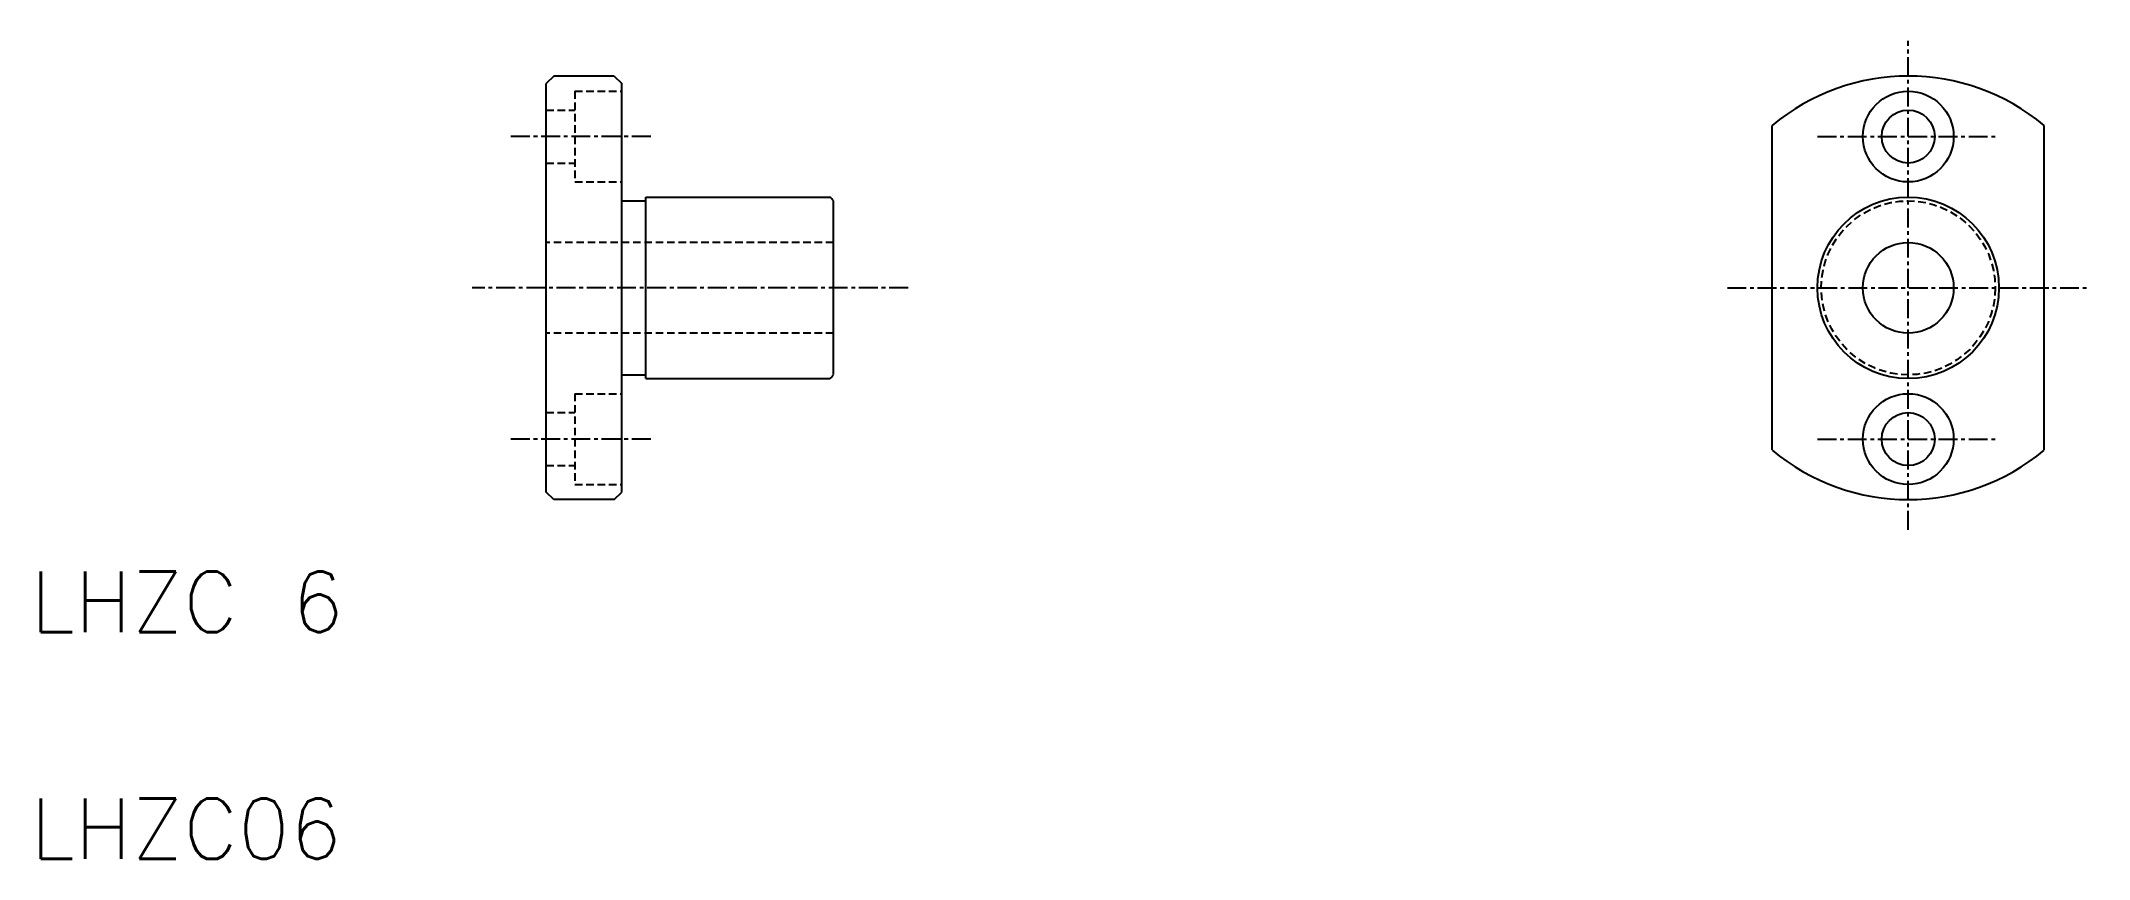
# Model space of a CAD drawing. Extents: x 287 to 423, y 153 to 207.
import ezdxf

# ---------------------------------------------------------------- set-up
doc = ezdxf.new("R2010")
doc.units = 0
doc.linetypes.add('CENTER', pattern=[2, 1.25, -0.25, 0.25, -0.25])
doc.linetypes.add('DASHED', pattern=[0.75, 0.5, -0.25])
doc.layers.get('0').update_dxf_attribs({"linetype": 'CONTINUOUS'})
doc.layers.add('CENTER', color=1, linetype='CENTER')
doc.styles.get("Standard").update_dxf_attribs({"font": 'txt.shx', "bigfont": 'bigfont.shx'})

msp = doc.modelspace()

# ---------------------------------------------------------------- linework, layer by layer
at = {"color": 7, "linetype": 'CONTINUOUS'}
for p, q in [((321.33, 204.31), (320.83, 203.81)), ((320.83, 176.81), (320.83, 203.81)), ((325.33, 204.31), (321.33, 204.31)), ((325.33, 204.31), (325.83, 203.81)), ((325.83, 176.81), (325.83, 203.81)), ((401.92, 179.59), (401.92, 201.04)), ((419.92, 179.59), (419.92, 201.04)), ((325.83, 196.06), (327.43, 196.06)), ((327.43, 196.31), (339.58, 196.31)), ((327.43, 184.31), (327.43, 196.31)), ((339.83, 184.57), (339.83, 196.06)), ((325.83, 184.56), (327.43, 184.56)), ((327.43, 184.31), (339.58, 184.31)), ((328.71, 184.31), (328.71, 184.31)), ((331.58, 184.31), (331.58, 184.31)), ((321.33, 176.31), (320.83, 176.81)), ((325.33, 176.31), (321.33, 176.31)), ((325.33, 176.31), (325.83, 176.81))]:
    msp.add_line(p, q, dxfattribs=at)
at = {"color": 3, "linetype": 'DASHED'}
for p, q in [((322.73, 203.31), (322.73, 197.31)), ((322.73, 203.31), (325.83, 203.31)), ((320.83, 202.06), (322.73, 202.06)), ((320.83, 198.56), (322.73, 198.56)), ((322.73, 197.31), (325.83, 197.31)), ((339.83, 193.31), (320.83, 193.31)), ((339.83, 187.31), (320.83, 187.31)), ((322.73, 183.31), (325.83, 183.31)), ((322.73, 183.31), (322.73, 177.31)), ((320.83, 182.06), (322.73, 182.06)), ((320.83, 178.56), (322.73, 178.56)), ((322.73, 177.31), (325.83, 177.31))]:
    msp.add_line(p, q, dxfattribs=at)
at = {"color": 7, "linetype": 'CONTINUOUS'}
for centre, radius in [((410.92, 200.31), 3), ((410.92, 200.31), 1.75), ((410.92, 190.31), 6), ((410.92, 190.31), 3), ((410.92, 180.31), 3), ((410.92, 180.31), 1.75)]:
    msp.add_circle(centre, radius, dxfattribs=at)
at = {"color": 3, "linetype": 'DASHED'}
msp.add_circle((410.92, 190.31), 5.75, dxfattribs=at)
at = {"color": 7, "linetype": 'CONTINUOUS'}
for centre, radius, start, end in [((410.92, 190.31), 14, 49.9948, 130.0052), ((339.08, 195.56), 0.9, 33.5573, 56.4427), ((339.08, 185.06), 0.9, 303.5573, 326.4427), ((410.92, 190.31), 14, 229.9948, 310.0052)]:
    msp.add_arc(centre, radius, start, end, dxfattribs=at)
at = {"layer": 'CENTER', "color": 1, "linetype": 'CENTER'}
for p, q in [((410.92, 174.31), (410.92, 206.63)), ((327.75, 200.31), (318.49, 200.31)), ((404.92, 200.31), (416.92, 200.31)), ((344.77, 190.31), (315.93, 190.31)), ((398.96, 190.31), (422.88, 190.31)), ((327.75, 180.31), (318.49, 180.31)), ((404.92, 180.31), (416.92, 180.31))]:
    msp.add_line(p, q, dxfattribs=at)

# ---------------------------------------------------------------- texts
at = {"color": 7, "linetype": 'CONTINUOUS'}
for s, p in [('LHZC 6', (286.73, 167.55)), ('LHZC06', (286.73, 152.55))]:
    msp.add_text(s, height=4, dxfattribs=at).set_placement(p)

doc.saveas('drawing.dxf')
